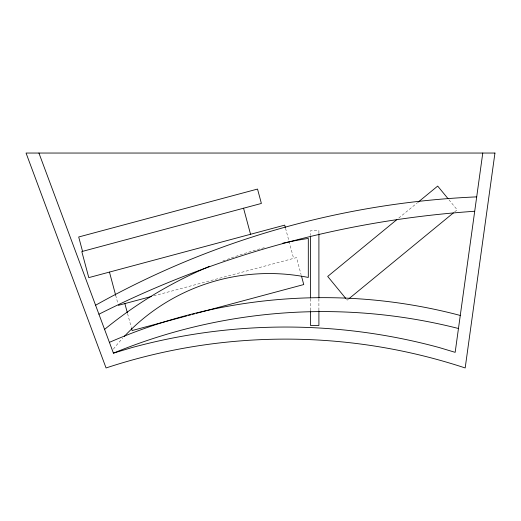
<?xml version="1.0" encoding="UTF-8"?>
<svg xmlns="http://www.w3.org/2000/svg" width="521" height="521" viewBox="0 0 521 521"><rect width="100%" height="100%" fill="white"/><g stroke="black" fill="none" stroke-linecap="round" stroke-linejoin="round"><path stroke-width="0.39" stroke-dasharray="2.6 1.95" d="M398.721 218.091L417.582 202.604M348.445 299.126L347.188 300.155L346.159 298.904M454.664 211.871L457.178 209.807L448.464 199.191M153.728 295.863L296.527 257.602L301.066 274.547M285.521 228.224L288.836 240.598M289.044 241.373L293.603 258.383M127.567 313.603L131.279 327.468M115.675 295.283L117.954 303.789M318.904 233.037L318.904 230.608L310.529 230.608L310.529 235.472M318.904 298.735L318.904 310.907M310.529 298.735L310.529 310.907M113.376 349.129A198.371 198.371 0 0 1 122.669 338.181M222.832 261.041A425.462 425.462 0 0 1 264.603 247.605"/><path stroke-width="0.78" d="M482.772 153.044L455.159 352.346L439.196 347.546A585.441 585.441 0 0 0 132.041 347.546L113.422 353.147L38.925 153.044M396.839 219.641L327.696 276.43L345.644 298.286M418.207 202.083L437.692 186.082L447.949 198.566M349.07 298.605L453.407 212.9M118.365 305.339L151.533 296.449M186.967 315.85L132.106 330.548L131.487 328.237M188.537 315.426L190.888 314.801M192.457 314.378L194.808 313.753M196.378 313.329L303.75 284.557L301.477 276.084M285.319 227.449L284.694 225.131L88.791 277.621L81.804 251.565L261.386 203.444L257.53 189.064L78.697 236.983L82.552 251.363M243.561 208.218L250.549 234.281M124.884 303.593L127.358 312.834M109.456 272.086L115.675 295.283M318.904 233.851L318.904 297.927M318.904 310.907L318.904 325.501L310.529 325.501L310.529 310.907M310.529 236.287L310.529 297.927M98.931 314.215A981.017 981.017 0 0 1 474.703 211.265M95.584 305.234A855.332 855.332 0 0 1 476.695 196.873M113.422 353.147A549.863 549.863 0 0 1 458.46 328.497M109.403 342.356A534.807 534.807 0 0 1 460.271 315.452M104.578 329.383A425.462 425.462 0 0 1 209.729 266.27M282.883 243.183A425.462 425.462 0 0 1 308.308 238.423L308.308 277.446A198.371 198.371 0 0 0 124.291 336.423M494.95 153.044L465.181 367.956A573.367 573.367 0 0 0 106.063 367.956L26.05 153.044L494.95 153.044"/></g></svg>
